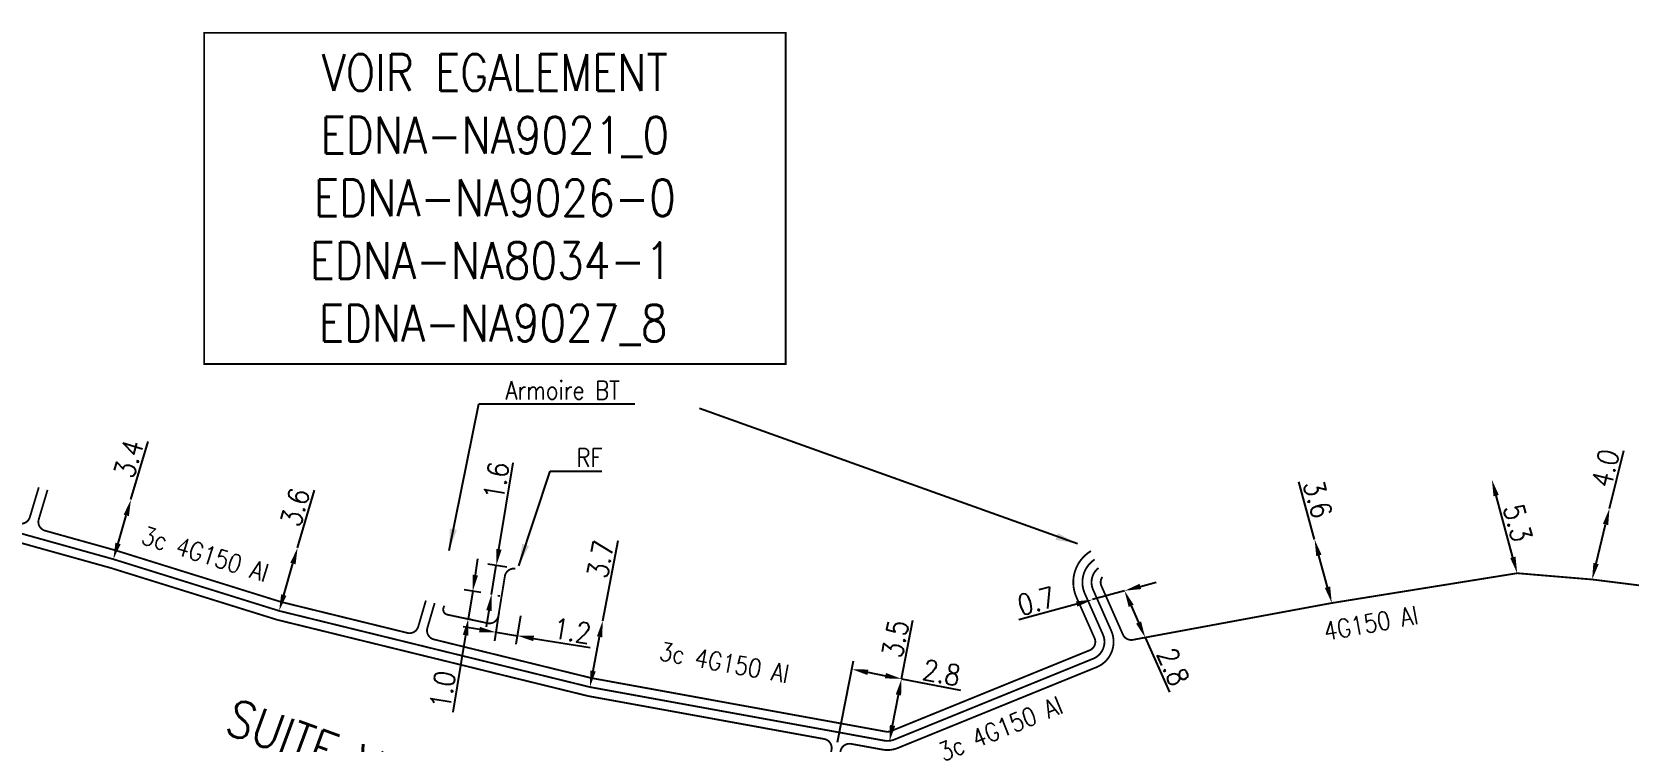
# Model space of a CAD drawing. Header units: millimetres. Extents: x 185001 to 186000, y 126997 to 128000.
# Drawn here: x 185421.4 to 185508.8, y 127561.3 to 127600.1 of the extents above; entities that cross this region are included whole.
import ezdxf
from ezdxf.enums import TextEntityAlignment as Align

# ---------------------------------------------------------------- set-up
doc = ezdxf.new("R2010")
doc.units = ezdxf.units.MM
doc.header["$PDMODE"] = 34
doc.linetypes.add('B_ST_Al', pattern=[2000, 1000, 1000])
doc.layers.get('Defpoints').update_dxf_attribs({"linetype": 'CONTINUOUS'})
doc.layers.add('B_110', color=1, linetype='CONTINUOUS')
doc.layers.add('B_930', color=7, linetype='CONTINUOUS')
doc.styles.get("Standard").update_dxf_attribs({"font": 'romans.shx', "width": 0.85})
doc.dimstyles.get("Standard").update_dxf_attribs({"dimtxt": 1.5, "dimasz": 1.2, "dimexe": 0.625, "dimexo": 0.625, "dimgap": 0.25, "dimtad": 1, "dimdec": 1, "dimzin": 0, "dimdsep": 46, "dimtxsty": 'Standard', "dimcen": -0.5, "dimadec": 0, "dimazin": 0, "dimtfac": 1, "dimtdec": 1, "dimtmove": 0, "dimatfit": 3, "dimfxl": 0, "dimtolj": 1, "dimtzin": 0, "dimarcsym": 0})

# ---------------------------------------------------------------- blocks, each defined once
blk = doc.blocks.new('*D269')
at = {"layer": 'B_110', "color": 0, "linetype": 'Continuous', "lineweight": -2, "transparency": 16777216}
for p, q in [((185426.817, 127574.541), (185427.759, 127577.729)), ((185426.109, 127572.143), (185426.562, 127573.678))]:
    blk.add_line(p, q, dxfattribs=at)
at = {"layer": 'B_110', "color": 0, "linetype": 'Continuous', "transparency": 16777216}
for points in [[(185426.418, 127573.72), (185426.706, 127573.635), (185426.817, 127574.541)], [(185425.965, 127572.186), (185426.253, 127572.101), (185425.854, 127571.28)]]:
    blk.add_solid(points, dxfattribs=at)
at = {"layer": 'Defpoints', "color": 0, "linetype": 'Continuous', "transparency": 16777216}
for p in [(185426.817, 127574.541), (185426.817, 127574.541), (185425.854, 127571.28)]:
    blk.add_point(p, dxfattribs=at)
at = {"layer": 'B_110', "color": 0, "linetype": 'Continuous', "transparency": 16777216, "insert": (185426.696, 127576.779), "char_height": 1.125, "attachment_point": 5, "rotation": 73.5429}
blk.add_mtext('\\A1;3.4', dxfattribs=at)
blk = doc.blocks.new('*D270')
at = {"layer": 'B_110', "color": 0, "linetype": 'Continuous', "lineweight": -2, "transparency": 16777216}
for p, q in [((185435.94, 127571.907), (185436.859, 127575.055)), ((185435.183, 127569.316), (185435.688, 127571.043))]:
    blk.add_line(p, q, dxfattribs=at)
at = {"layer": 'B_110', "color": 0, "linetype": 'Continuous', "transparency": 16777216}
for points in [[(185435.544, 127571.086), (185435.832, 127571.001), (185435.94, 127571.907)], [(185435.039, 127569.358), (185435.327, 127569.274), (185434.931, 127568.452)]]:
    blk.add_solid(points, dxfattribs=at)
at = {"layer": 'Defpoints', "color": 0, "linetype": 'Continuous', "transparency": 16777216}
for p in [(185435.94, 127571.907), (185435.94, 127571.907), (185434.931, 127568.452)]:
    blk.add_point(p, dxfattribs=at)
at = {"layer": 'B_110', "color": 0, "linetype": 'Continuous', "transparency": 16777216, "insert": (185435.806, 127574.123), "char_height": 1.125, "attachment_point": 5, "rotation": 73.71987}
blk.add_mtext('\\A1;3.6', dxfattribs=at)
blk = doc.blocks.new('*D272')
at = {"layer": 'B_110', "color": 0, "linetype": 'Continuous', "lineweight": -2, "transparency": 16777216}
for p, q in [((185445.673, 127570.41), (185445.818, 127571.298)), ((185445.972, 127569.449), (185445.065, 127569.597)), ((185445.528, 127569.522), (185445.28, 127568.007)), ((185445.428, 127567.983), (185444.817, 127568.083)), ((185445.135, 127567.119), (185444.446, 127562.904))]:
    blk.add_line(p, q, dxfattribs=at)
at = {"layer": 'B_110', "color": 0, "linetype": 'Continuous', "transparency": 16777216}
for points in [[(185445.525, 127570.434), (185445.821, 127570.386), (185445.528, 127569.522)], [(185444.987, 127567.143), (185445.283, 127567.095), (185445.28, 127568.007)]]:
    blk.add_solid(points, dxfattribs=at)
at = {"layer": 'Defpoints', "color": 0, "linetype": 'Continuous', "transparency": 16777216}
for p in [(185445.528, 127569.522), (185446.434, 127569.374), (185445.891, 127567.907)]:
    blk.add_point(p, dxfattribs=at)
at = {"layer": 'B_110', "color": 0, "linetype": 'Continuous', "transparency": 16777216, "insert": (185443.887, 127564.131), "char_height": 1.125, "attachment_point": 5, "rotation": 80.72023}
blk.add_mtext('\\A1;1.0', dxfattribs=at)
blk = doc.blocks.new('*D273')
at = {"layer": 'B_110', "color": 0, "linetype": 'Continuous', "lineweight": -2, "transparency": 16777216}
for p, q in [((185446.966, 127568.365), (185446.714, 127566.82)), ((185445.901, 127567.428), (185445.013, 127567.573)), ((185448.151, 127568.172), (185447.898, 127566.626)), ((185446.789, 127567.283), (185447.974, 127567.089)), ((185448.862, 127566.944), (185451.963, 127566.437))]:
    blk.add_line(p, q, dxfattribs=at)
at = {"layer": 'B_110', "color": 0, "linetype": 'Continuous', "transparency": 16777216}
for points in [[(185445.925, 127567.576), (185445.877, 127567.28), (185446.789, 127567.283)], [(185448.886, 127567.092), (185448.838, 127566.796), (185447.974, 127567.089)]]:
    blk.add_solid(points, dxfattribs=at)
at = {"layer": 'Defpoints', "color": 0, "linetype": 'Continuous', "transparency": 16777216}
for p in [(185447.042, 127568.828), (185448.226, 127568.635), (185447.974, 127567.089)]:
    blk.add_point(p, dxfattribs=at)
at = {"layer": 'B_110', "color": 0, "linetype": 'Continuous', "transparency": 16777216, "insert": (185450.977, 127567.358), "char_height": 1.125, "attachment_point": 5, "rotation": 350.72023}
blk.add_mtext('\\A1;1.2', dxfattribs=at)
blk = doc.blocks.new('*D274')
at = {"layer": 'B_110', "color": 0, "linetype": 'Continuous', "lineweight": -2, "transparency": 16777216}
for p, q in [((185446.963, 127571.82), (185447.737, 127576.557)), ((185447.406, 127570.836), (185446.355, 127571.008)), ((185446.56, 127569.353), (185446.818, 127570.932)), ((185446.897, 127569.298), (185447.023, 127569.278)), ((185446.415, 127568.465), (185446.27, 127567.577))]:
    blk.add_line(p, q, dxfattribs=at)
at = {"layer": 'B_110', "color": 0, "linetype": 'Continuous', "transparency": 16777216}
for points in [[(185446.815, 127571.845), (185447.111, 127571.796), (185446.818, 127570.932)], [(185446.267, 127568.489), (185446.563, 127568.441), (185446.56, 127569.353)]]:
    blk.add_solid(points, dxfattribs=at)
at = {"layer": 'Defpoints', "color": 0, "linetype": 'Continuous', "transparency": 16777216}
for p in [(185447.869, 127570.761), (185446.434, 127569.374), (185446.56, 127569.353)]:
    blk.add_point(p, dxfattribs=at)
at = {"layer": 'B_110', "color": 0, "linetype": 'Continuous', "transparency": 16777216, "insert": (185446.816, 127575.572), "char_height": 1.125, "attachment_point": 5, "rotation": 80.72023}
blk.add_mtext('\\A1;1.6', dxfattribs=at)
blk = doc.blocks.new('*D275')
at = {"layer": 'B_110', "color": 0, "linetype": 'Continuous', "lineweight": -2, "transparency": 16777216}
for p, q in [((185452.646, 127567.912), (185453.489, 127572.3)), ((185452.118, 127565.163), (185452.476, 127567.028))]:
    blk.add_line(p, q, dxfattribs=at)
at = {"layer": 'B_110', "color": 0, "linetype": 'Continuous', "transparency": 16777216}
for points in [[(185452.329, 127567.057), (185452.624, 127567), (185452.646, 127567.912)], [(185451.97, 127565.191), (185452.265, 127565.134), (185451.948, 127564.279)]]:
    blk.add_solid(points, dxfattribs=at)
at = {"layer": 'Defpoints', "color": 0, "linetype": 'Continuous', "transparency": 16777216}
for p in [(185452.646, 127567.912), (185452.646, 127567.912), (185451.948, 127564.279)]:
    blk.add_point(p, dxfattribs=at)
at = {"layer": 'B_110', "color": 0, "linetype": 'Continuous', "transparency": 16777216, "insert": (185452.528, 127571.274), "char_height": 1.125, "attachment_point": 5, "rotation": 79.12042}
blk.add_mtext('\\A1;3.7', dxfattribs=at)
blk = doc.blocks.new('*D276')
at = {"layer": 'B_110', "color": 0, "linetype": 'Continuous', "lineweight": -2, "transparency": 16777216}
for p, q in [((185469.009, 127564.732), (185469.63, 127567.951)), ((185468.516, 127562.179), (185468.838, 127563.848))]:
    blk.add_line(p, q, dxfattribs=at)
at = {"layer": 'B_110', "color": 0, "linetype": 'Continuous', "transparency": 16777216}
for points in [[(185468.691, 127563.877), (185468.985, 127563.82), (185469.009, 127564.732)], [(185468.369, 127562.208), (185468.663, 127562.151), (185468.345, 127561.295)]]:
    blk.add_solid(points, dxfattribs=at)
at = {"layer": 'Defpoints', "color": 0, "linetype": 'Continuous', "transparency": 16777216}
for p in [(185469.009, 127564.732), (185469.009, 127564.732), (185468.345, 127561.295)]:
    blk.add_point(p, dxfattribs=at)
at = {"layer": 'B_110', "color": 0, "linetype": 'Continuous', "transparency": 16777216, "insert": (185468.668, 127566.926), "char_height": 1.125, "attachment_point": 5, "rotation": 79.07814}
blk.add_mtext('\\A1;3.5', dxfattribs=at)
blk = doc.blocks.new('*D277')
at = {"layer": 'B_110', "color": 0, "linetype": 'Continuous', "lineweight": -2, "transparency": 16777216}
for p, q in [((185465.509, 127561.264), (185466.371, 127565.72)), ((185467.166, 127565.089), (185468.127, 127564.903)), ((185469.01, 127564.732), (185472.229, 127564.109))]:
    blk.add_line(p, q, dxfattribs=at)
at = {"layer": 'B_110', "color": 0, "linetype": 'Continuous', "transparency": 16777216}
for points in [[(185467.194, 127565.236), (185467.137, 127564.941), (185466.282, 127565.26)], [(185468.155, 127565.05), (185468.098, 127564.755), (185469.01, 127564.732)]]:
    blk.add_solid(points, dxfattribs=at)
at = {"layer": 'Defpoints', "color": 0, "linetype": 'Continuous', "transparency": 16777216}
for p in [(185469.01, 127564.732), (185469.01, 127564.732), (185465.42, 127560.804)]:
    blk.add_point(p, dxfattribs=at)
at = {"layer": 'B_110', "color": 0, "linetype": 'Continuous', "transparency": 16777216, "insert": (185471.204, 127565.071), "char_height": 1.125, "attachment_point": 5, "rotation": 349.05175}
blk.add_mtext('\\A1;2.8', dxfattribs=at)
blk = doc.blocks.new('*D284')
at = {"layer": 'B_110', "color": 0, "linetype": 'Continuous', "lineweight": -2, "transparency": 16777216}
for p, q in [((185481.581, 127568.729), (185481.986, 127567.815)), ((185482.35, 127566.992), (185483.677, 127563.994))]:
    blk.add_line(p, q, dxfattribs=at)
at = {"layer": 'B_110', "color": 0, "linetype": 'Continuous', "transparency": 16777216}
for points in [[(185481.718, 127568.79), (185481.444, 127568.668), (185481.217, 127569.552)], [(185482.123, 127567.875), (185481.849, 127567.754), (185482.35, 127566.992)]]:
    blk.add_solid(points, dxfattribs=at)
at = {"layer": 'Defpoints', "color": 0, "linetype": 'Continuous', "transparency": 16777216}
for p in [(185481.217, 127569.552), (185481.217, 127569.552), (185482.35, 127566.992)]:
    blk.add_point(p, dxfattribs=at)
at = {"layer": 'B_110', "color": 0, "linetype": 'Continuous', "transparency": 16777216, "insert": (185483.882, 127565.385), "char_height": 1.125, "attachment_point": 5, "rotation": 293.87561}
blk.add_mtext('\\A1;2.8', dxfattribs=at)
blk = doc.blocks.new('*D285')
at = {"layer": 'B_110', "color": 0, "linetype": 'Continuous', "lineweight": -2, "transparency": 16777216}
for p, q in [((185491.625, 127572.356), (185490.767, 127575.52)), ((185492.331, 127569.75), (185491.86, 127571.487))]:
    blk.add_line(p, q, dxfattribs=at)
at = {"layer": 'B_110', "color": 0, "linetype": 'Continuous', "transparency": 16777216}
for points in [[(185492.005, 127571.527), (185491.715, 127571.448), (185491.625, 127572.356)], [(185492.476, 127569.789), (185492.186, 127569.711), (185492.566, 127568.881)]]:
    blk.add_solid(points, dxfattribs=at)
at = {"layer": 'Defpoints', "color": 0, "linetype": 'Continuous', "transparency": 16777216}
for p in [(185491.625, 127572.356), (185491.625, 127572.356), (185492.566, 127568.881)]:
    blk.add_point(p, dxfattribs=at)
at = {"layer": 'B_110', "color": 0, "linetype": 'Continuous', "transparency": 16777216, "insert": (185491.802, 127574.569), "char_height": 1.125, "attachment_point": 5, "rotation": 285.1604}
blk.add_mtext('\\A1;3.6', dxfattribs=at)
blk = doc.blocks.new('*D286')
at = {"layer": 'B_110', "color": 0, "linetype": 'Continuous', "lineweight": -2, "transparency": 16777216}
for p, q in [((185482.084, 127569.792), (185482.952, 127570.032)), ((185481.217, 127569.552), (185479.463, 127569.067)), ((185478.596, 127568.827), (185475.436, 127567.953)), ((185481.342, 127569.1), (185481.342, 127569.1))]:
    blk.add_line(p, q, dxfattribs=at)
at = {"layer": 'B_110', "color": 0, "linetype": 'Continuous', "transparency": 16777216}
for points in [[(185482.044, 127569.936), (185482.124, 127569.647), (185481.217, 127569.552)], [(185478.556, 127568.972), (185478.636, 127568.682), (185479.463, 127569.067)]]:
    blk.add_solid(points, dxfattribs=at)
at = {"layer": 'Defpoints', "color": 0, "linetype": 'Continuous', "transparency": 16777216}
for p in [(185481.217, 127569.552), (185481.217, 127569.552), (185479.463, 127569.067)]:
    blk.add_point(p, dxfattribs=at)
at = {"layer": 'B_110', "color": 0, "linetype": 'Continuous', "transparency": 16777216, "insert": (185476.382, 127568.993), "char_height": 1.125, "attachment_point": 5, "rotation": 15.46101}
blk.add_mtext('\\A1;0.7', dxfattribs=at)
blk = doc.blocks.new('*D287')
at = {"layer": 'B_110', "color": 0, "linetype": 'Continuous', "lineweight": -2, "transparency": 16777216}
blk.add_line((185502.482, 127571.382), (185501.566, 127574.76), dxfattribs=at)
at = {"layer": 'B_110', "color": 0, "linetype": 'Continuous', "transparency": 16777216}
for points in [[(185501.711, 127574.799), (185501.422, 127574.721), (185501.331, 127575.629)], [(185502.626, 127571.421), (185502.337, 127571.343), (185502.717, 127570.513)]]:
    blk.add_solid(points, dxfattribs=at)
at = {"layer": 'Defpoints', "color": 0, "linetype": 'Continuous', "transparency": 16777216}
for p in [(185501.331, 127575.629), (185501.331, 127575.629), (185502.717, 127570.513)]:
    blk.add_point(p, dxfattribs=at)
at = {"layer": 'B_110', "color": 0, "linetype": 'Continuous', "transparency": 16777216, "insert": (185502.748, 127573.267), "char_height": 1.125, "attachment_point": 5, "rotation": 285.1604}
blk.add_mtext('\\A1;5.3', dxfattribs=at)
blk = doc.blocks.new('*D300')
at = {"layer": 'B_110', "color": 0, "linetype": 'Continuous', "lineweight": -2, "transparency": 16777216}
for p, q in [((185507.769, 127574.055), (185508.548, 127577.24)), ((185507.033, 127571.044), (185507.556, 127573.181))]:
    blk.add_line(p, q, dxfattribs=at)
at = {"layer": 'B_110', "color": 0, "linetype": 'Continuous', "transparency": 16777216}
for points in [[(185507.41, 127573.217), (185507.701, 127573.146), (185507.769, 127574.055)], [(185506.888, 127571.08), (185507.179, 127571.008), (185506.82, 127570.17)]]:
    blk.add_solid(points, dxfattribs=at)
at = {"layer": 'Defpoints', "color": 0, "linetype": 'Continuous', "transparency": 16777216}
for p in [(185507.769, 127574.055), (185507.769, 127574.055), (185506.82, 127570.17)]:
    blk.add_point(p, dxfattribs=at)
at = {"layer": 'B_110', "color": 0, "linetype": 'Continuous', "transparency": 16777216, "insert": (185507.537, 127576.263), "char_height": 1.125, "attachment_point": 5, "rotation": 76.26694}
blk.add_mtext('\\A1;4.0', dxfattribs=at)

msp = doc.modelspace()

# ---------------------------------------------------------------- linework, layer by layer
at = {"layer": 'B_110', "linetype": 'B_ST_Al', "const_width": 0.1, "flags": 128}
for points in [[(185448.458, 127498.282), (185450.538, 127497.472, 0.413559), (185451.833, 127498.038), (185456.335, 127509.515), (185459.528, 127517.797), (185463.382, 127526.247), (185466.572, 127533.621), (185469.684, 127542.531), (185470.207, 127543.933, 0.309183), (185469.936, 127545.029), (185463.862, 127550.448, -0.25872), (185463.542, 127551.364), (185465.176, 127560.86, 0.411424), (185464.773, 127561.437), (185451.843, 127563.79), (185434.812, 127567.966), (185425.712, 127570.8), (185416.038, 127573.497), (185408.729, 127576.34), (185396.775, 127584.05, -0.423038), (185396.353, 127586.161), (185397.439, 127587.739, -0.365977), (185399.308, 127588.249, -0.365977)], [(185479.583, 127571.266, 0.365977), (185479.039, 127569.408), (185480.033, 127567.162, -0.423151), (185479.495, 127565.831), (185468.615, 127561.405, -0.142518), (185468.059, 127561.348), (185451.948, 127564.279), (185434.931, 127568.452), (185425.854, 127571.28), (185416.197, 127573.972), (185408.958, 127576.788), (185397.046, 127584.47, -0.423038), (185396.765, 127585.877), (185397.851, 127587.455, -0.341999), (185399.018, 127587.828, -0.341999)], [(185421.771, 127575.217), (185421.282, 127573.583, -0.408623), (185420.668, 127573.245), (185416.355, 127574.447), (185409.186, 127577.235), (185397.317, 127584.89, -0.423038), (185397.177, 127585.594), (185398.263, 127587.172, -0.267949), (185398.714, 127587.387, -0.267949)], [(185530.993, 127574.024, -0.437158), (185530.26, 127574.054), (185526.797, 127578.127, 0.164322), (185526.522, 127578.291), (185519.789, 127579.759, 0.279085), (185519.299, 127579.592), (185515.314, 127574.83), (185514.746, 127574.151, 0.112349), (185514.644, 127573.954), (185514.011, 127571.506, -0.129124), (185513.888, 127571.284), (185512.346, 127569.683, -0.236325), (185511.924, 127569.534), (185506.82, 127570.17), (185502.717, 127570.513), (185492.566, 127568.881), (185482.35, 127566.992), (185481.677, 127566.867, -0.347279), (185481.129, 127567.156), (185479.953, 127569.813, -0.267949), (185480.007, 127570.31)], [(185442.966, 127569.022), (185442.548, 127567.591, -0.401481), (185441.949, 127567.246), (185435.05, 127568.937), (185425.995, 127571.76), (185422.114, 127572.842, -0.419826), (185421.769, 127573.467), (185422.25, 127575.073)], [(185479.379, 127571.729, 0.377964), (185478.582, 127569.206), (185479.576, 127566.959, -0.423151), (185479.307, 127566.294), (185468.427, 127561.868, -0.142518), (185468.149, 127561.84), (185452.052, 127564.768), (185443.407, 127566.888, -0.427062), (185443.046, 127567.514), (185443.446, 127568.882)], [(185443.99, 127568.723, 0.594825), (185444.155, 127568.241), (185446.303, 127567.787, 0.450469), (185446.937, 127568.186), (185447.29, 127570.348, -0.414214), (185447.864, 127570.761), (185447.869, 127570.761)], [(185479.79, 127570.799, 0.341999), (185479.496, 127569.61), (185480.49, 127567.364, -0.423151), (185479.684, 127565.367), (185468.803, 127560.942, -0.142518), (185467.97, 127560.856), (185466.249, 127561.169, 0.417009), (185465.667, 127560.762), (185464.035, 127551.279, 0.25872), (185464.195, 127550.821), (185470.269, 127545.402, -0.309183), (185470.675, 127543.758), (185470.152, 127542.356), (185467.038, 127533.439), (185463.839, 127526.044), (185459.989, 127517.603), (185456.801, 127509.334), (185452.298, 127497.856, -0.413559), (185450.357, 127497.006), (185448.277, 127497.817)]]:
    msp.add_lwpolyline(points, format="xyb", dxfattribs=at)
at = {"layer": 'B_930', "const_width": 0.1}
msp.add_lwpolyline([(185430.824, 127600.099), (185462.666, 127600.099), (185462.666, 127581.969), (185430.824, 127581.969)], close=True, dxfattribs=at)

# ---------------------------------------------------------------- texts
at = {"layer": 'B_110', "linetype": 'B_ST_Al', "width": 0.85}
for s, rotation, p in [('3c 4G150 Al', 342.68796, (185430.884, 127571.561)), ('4G150 Al', 10.30397, (185494.705, 127567.78)), ('3c 4G150 Al', 349.68865, (185459.307, 127565.622)), ('3c 4G150 Al', 22.1329, (185474.426, 127562.006))]:
    msp.add_text(s, height=1, rotation=rotation, dxfattribs=at).set_placement(p, align=Align.MIDDLE)
at = {"layer": 'B_110', "linetype": 'Continuous', "char_height": 1, "attachment_point": 4}
for s, insert in [('Armoire BT', (185447.319, 127580.531)), ('RF', (185451.217, 127576.842))]:
    msp.add_mtext(s, dxfattribs=dict(at, insert=insert))
at = {"layer": 'B_930', "width": 0.85}
for s, p in [('VOIR EGALEMENT', (185446.745, 127596.928)), ('EDNA-NA9021_0', (185446.745, 127593.498)), ('EDNA-NA9026-0', (185446.745, 127590.068)), ('EDNA-NA8034-1', (185446.513, 127586.633)), ('EDNA-NA9027_8', (185446.643, 127583.209))]:
    msp.add_text(s, height=2, dxfattribs=at).set_placement(p, align=Align.CENTER)
msp.add_text('SUITE VOIR PLAN', height=2, rotation=340.11569, dxfattribs=at).set_placement((185440.904, 127558.523), align=Align.CENTER)

# ---------------------------------------------------------------- dimensions: what is measured, and where the dimension line sits
at = {"layer": 'B_110', "linetype": 'Continuous'}
for base, p1, p2, angle, picture, middle in [((185426.817, 127574.541), (185425.854, 127571.28), (185426.817, 127574.541), 253.5429, '*D269', (185427.415, 127576.566)), ((185507.769, 127574.055), (185506.82, 127570.17), (185507.769, 127574.055), 256.26694, '*D300', (185508.265, 127576.085)), ((185446.56, 127569.353), (185447.869, 127570.761), (185446.434, 127569.374), 80.72023, '*D274', (185447.556, 127575.451)), ((185435.94, 127571.907), (185434.931, 127568.452), (185435.94, 127571.907), 253.71987, '*D270', (185436.526, 127573.913)), ((185491.625, 127572.356), (185492.566, 127568.881), (185491.625, 127572.356), 285.1604, '*D285', (185491.078, 127574.373)), ((185501.331, 127575.629), (185502.717, 127570.513), (185501.331, 127575.629), 285.1604, '*D287', (185502.024, 127573.071)), ((185452.646, 127567.912), (185451.948, 127564.279), (185452.646, 127567.912), 259.12042, '*D275', (185453.265, 127571.132)), ((185481.217, 127569.552), (185482.35, 127566.992), (185481.217, 127569.552), 293.87561, '*D284', (185483.196, 127565.081)), ((185447.974, 127567.089), (185447.042, 127568.828), (185448.226, 127568.635), 170.72023, '*D273', (185450.856, 127566.618)), ((185469.009, 127564.732), (185468.345, 127561.295), (185469.009, 127564.732), 259.07814, '*D276', (185469.404, 127566.784)), ((185469.01, 127564.732), (185465.42, 127560.804), (185469.01, 127564.732), 169.05175, '*D277', (185471.061, 127564.335))]:
    dim = msp.add_linear_dim(base=base, p1=p1, p2=p2, angle=angle, dimstyle='Standard', override={"dimscale": 0.75, "dimtxt": 1.5}, dxfattribs=at)
    dim.commit()
    dim.dimension.update_dxf_attribs({"geometry": picture, "text_midpoint": middle, "dimtype": 160})
for base, p1, p2, angle, text, picture, middle in [((185445.528, 127569.522), (185445.891, 127567.907), (185446.434, 127569.374), 260.72023, '1.0', '*D272', (185444.627, 127564.01)), ((185481.217, 127569.552), (185479.463, 127569.067), (185481.217, 127569.552), 195.46101, '0.7', '*D286', (185476.582, 127568.27))]:
    dim = msp.add_linear_dim(base=base, p1=p1, p2=p2, angle=angle, text=text, dimstyle='Standard', override={"dimscale": 0.75, "dimtxt": 1.5}, dxfattribs=at)
    dim.commit()
    dim.dimension.update_dxf_attribs({"geometry": picture, "text_midpoint": middle, "dimtype": 160})

# ---------------------------------------------------------------- leaders
at = {"layer": 'B_110', "linetype": 'Continuous', "annotation_type": 0, "has_hookline": 1, "hookline_direction": 0}
for points, text_width in [([(185444.232, 127571.75), (185445.869, 127579.781), (185447.069, 127579.781)], 7.083), ([(185448.052, 127570.922), (185449.767, 127576.092), (185450.967, 127576.092)], 1.376)]:
    msp.add_leader(points, dimstyle='Standard', dxfattribs=dict(at, text_width=text_width))
at = {"layer": 'B_110', "linetype": 'Continuous'}
msp.add_leader([(185478.637, 127572.121), (185457.944, 127579.531)], dimstyle='Standard', dxfattribs=at)

doc.saveas('drawing.dxf')
